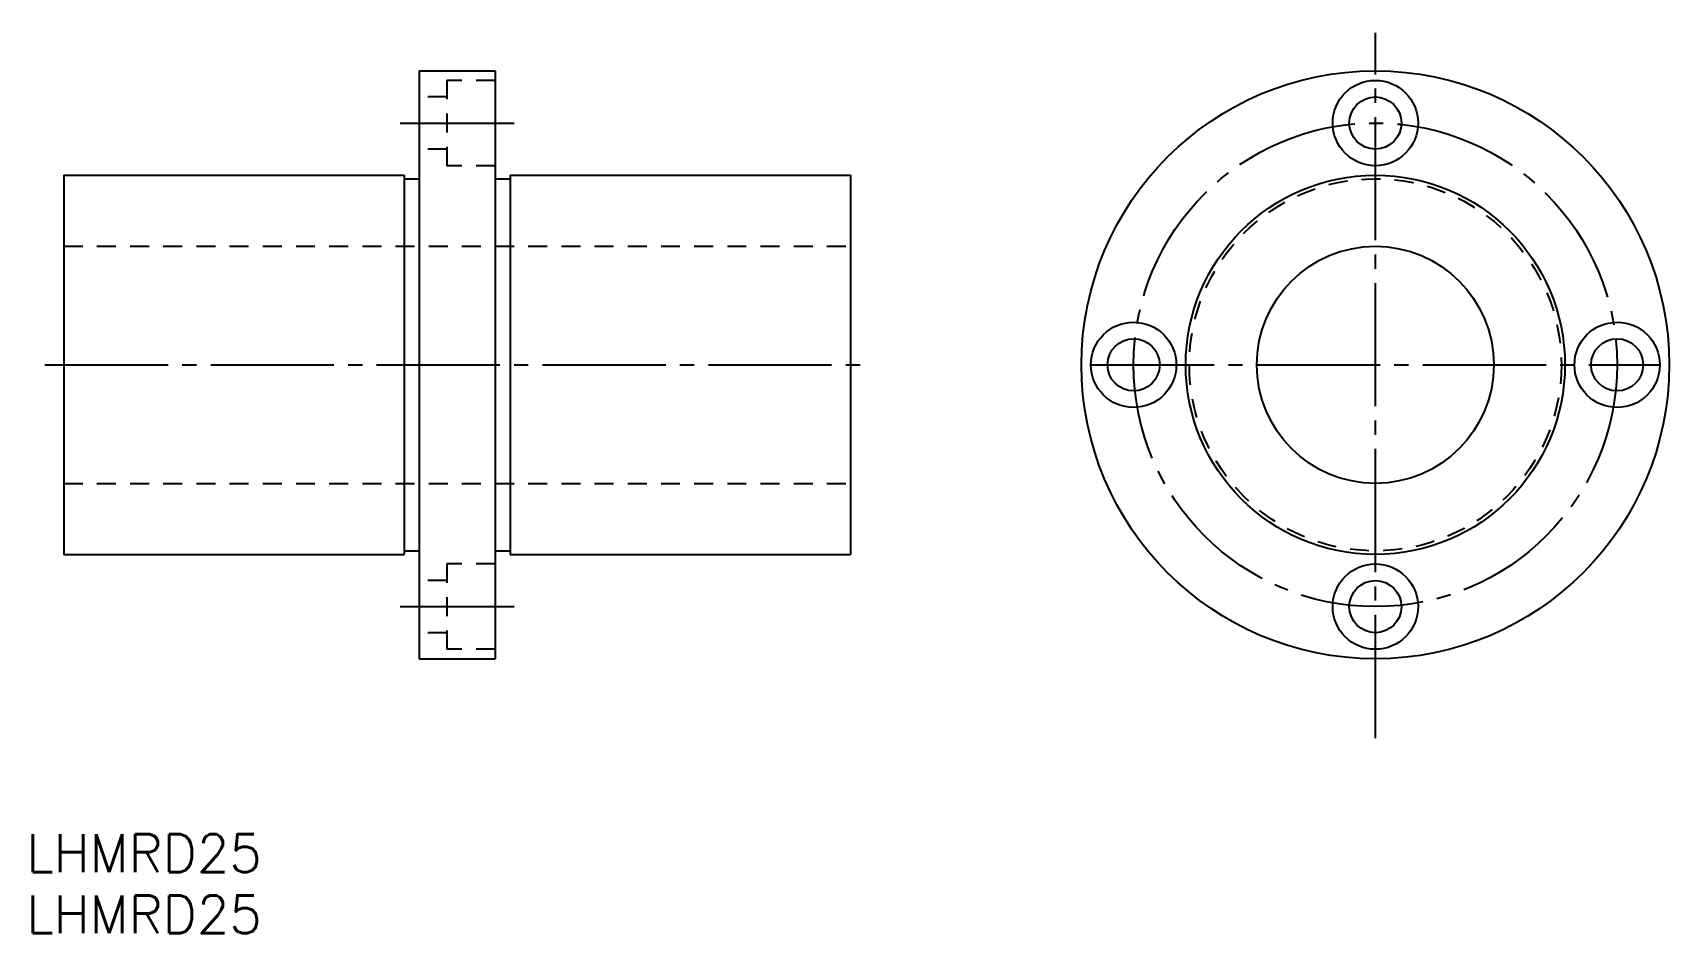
# Model space of a CAD drawing. Extents: x -217 to -44, y 329 to 424.
import ezdxf

# ---------------------------------------------------------------- set-up
doc = ezdxf.new("R2010")
doc.units = 0
doc.linetypes.add('CENTER', pattern=[17.5, 13, -1.5, 1.5, -1.5])
doc.linetypes.add('DASHED', pattern=[3.5, 2, -1.5])
doc.layers.get('0').update_dxf_attribs({"linetype": 'CONTINUOUS'})
doc.layers.add('CENTER', color=1, linetype='CENTER')
doc.styles.get("Standard").update_dxf_attribs({"font": 'txt.shx', "bigfont": '@extfont2.shx'})

msp = doc.modelspace()

# ---------------------------------------------------------------- linework, layer by layer
at = {"color": 7, "linetype": 'CONTINUOUS'}
for p, q in [((-175.76, 419.8), (-167.76, 419.8)), ((-175.76, 419.8), (-175.76, 357.8)), ((-167.76, 419.8), (-167.76, 357.8)), ((-213.26, 408.8), (-177.36, 408.8)), ((-213.26, 408.8), (-213.26, 368.8)), ((-177.36, 408.8), (-177.36, 368.8)), ((-177.36, 408.43), (-175.76, 408.43)), ((-167.76, 408.43), (-166.16, 408.43)), ((-166.16, 408.8), (-130.26, 408.8)), ((-166.16, 408.8), (-166.16, 368.8)), ((-130.26, 408.8), (-130.26, 368.8)), ((-213.26, 368.8), (-177.36, 368.8)), ((-177.36, 369.18), (-175.76, 369.18)), ((-167.76, 369.18), (-166.16, 369.18)), ((-166.16, 368.8), (-130.26, 368.8)), ((-175.76, 357.8), (-167.76, 357.8))]:
    msp.add_line(p, q, dxfattribs=at)
at = {"color": 3, "linetype": 'DASHED'}
for p, q in [((-167.76, 418.8), (-172.86, 418.8)), ((-172.86, 418.8), (-172.86, 409.8)), ((-172.86, 417.05), (-175.76, 417.05)), ((-172.86, 411.55), (-175.76, 411.55)), ((-167.76, 409.8), (-172.86, 409.8)), ((-213.26, 401.3), (-130.26, 401.3)), ((-213.26, 376.3), (-130.26, 376.3)), ((-167.76, 367.8), (-172.86, 367.8)), ((-172.86, 367.8), (-172.86, 358.8)), ((-172.86, 366.05), (-175.76, 366.05)), ((-172.86, 360.55), (-175.76, 360.55)), ((-167.76, 358.8), (-172.86, 358.8))]:
    msp.add_line(p, q, dxfattribs=at)
at = {"color": 7, "linetype": 'CONTINUOUS'}
for centre, radius in [((-74.91, 388.8), 31), ((-74.91, 414.3), 4.5), ((-74.91, 414.3), 2.75), ((-74.91, 388.8), 20), ((-74.91, 388.8), 12.5), ((-100.41, 388.8), 4.5), ((-49.41, 388.8), 4.5), ((-100.41, 388.8), 2.75), ((-49.41, 388.8), 2.75), ((-74.91, 363.3), 4.5), ((-74.91, 363.3), 2.75)]:
    msp.add_circle(centre, radius, dxfattribs=at)
at = {"color": 3, "linetype": 'DASHED'}
msp.add_circle((-74.91, 388.8), 19.62, dxfattribs=at)
at = {"layer": 'CENTER', "color": 1, "linetype": 'CENTER'}
for p, q in [((-74.91, 349.43), (-74.91, 423.82)), ((-177.76, 414.3), (-165.76, 414.3)), ((-215.26, 388.8), (-128.26, 388.8)), ((-104.91, 388.8), (-44.91, 388.8)), ((-177.76, 363.3), (-165.76, 363.3))]:
    msp.add_line(p, q, dxfattribs=at)
msp.add_circle((-74.91, 388.8), 25.5, dxfattribs=at)

# ---------------------------------------------------------------- texts
at = {"color": 7, "linetype": 'CONTINUOUS'}
for p in [(-217.22, 335.3), (-217.22, 328.85)]:
    msp.add_text('LHMRD25', height=4, dxfattribs=at).set_placement(p)

doc.saveas('drawing.dxf')
